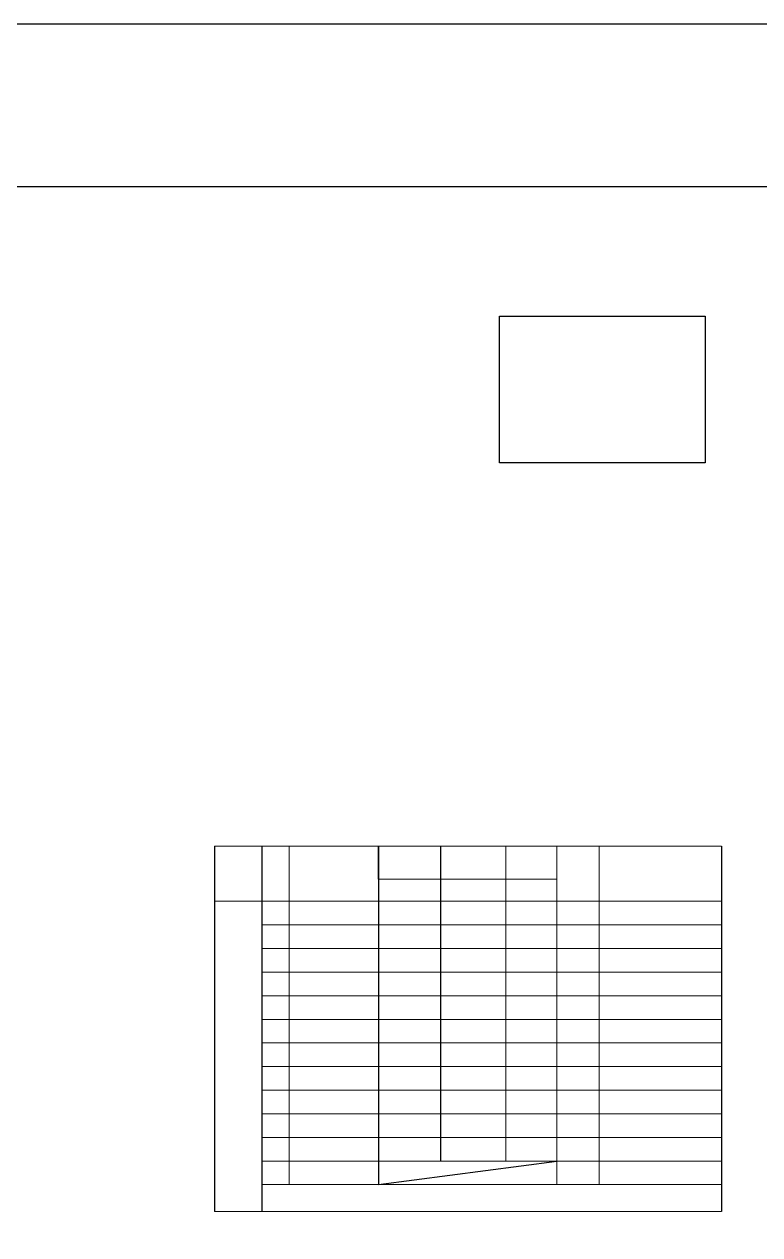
# Model space of a CAD drawing. Extents: x 102162 to 621267, y -39398 to 328893.
# Drawn here: x 398970 to 413266, y 297226 to 320757 of the extents above; entities that cross this region are included whole.
import ezdxf

# ---------------------------------------------------------------- set-up
doc = ezdxf.new("R2010")
doc.units = 0
doc.header["$LTSCALE"] = 1000
doc.header["$MEASUREMENT"] = 0
doc.layers.add('钢架', color=7, linetype='Continuous', lineweight=25)

msp = doc.modelspace()

# ---------------------------------------------------------------- linework, layer by layer
at = {"color": 1}
for p, q in [((402665.3, 304776.6), (402665.3, 297677.1)), ((403597, 297677.1), (403597, 304776.6))]:
    msp.add_line(p, q, dxfattribs=at)
for p, q in [((405856.4, 304137.8), (405856.4, 304776.6)), ((405856.4, 304776.6), (405856.4, 298200.1)), ((407064, 304776.6), (407064, 299118.2)), ((407064, 304776.6), (407064, 298659.2)), ((412520.8, 304776.6), (412520.8, 297677.1)), ((405856.4, 298200.1), (409322.1, 298659.2))]:
    msp.add_line(p, q)
for points in [[(384311.7, 317601.7), (414011.7, 317601.7), (414011.7, 320757.4), (384311.7, 320757.4)], [(384311.7, 317601.7), (414011.7, 317601.7), (414011.7, 296601.7), (384311.7, 296601.7)], [(408207.3, 315084.3), (412205.5, 315084.3), (412205.5, 312228.6), (408207.3, 312228.6)]]:
    msp.add_lwpolyline(points, close=True)
at = {"layer": '钢架', "lineweight": 13}
for p, q in [((402665.3, 304776.6), (412520.8, 304776.6)), ((404117.1, 304776.6), (404117.1, 298200.1)), ((408332.1, 304776.6), (408332.1, 301872.5)), ((409322.1, 304776.6), (409322.1, 298200.1)), ((410147.4, 304776.6), (410147.4, 298200.1)), ((405856.4, 304137.8), (409322.1, 304137.8)), ((402665.3, 303708.6), (412520.8, 303708.6)), ((403597, 303249.6), (412520.8, 303249.6)), ((403597, 302790.5), (412520.8, 302790.5)), ((403597, 302331.5), (412520.8, 302331.5)), ((403597, 302331.5), (412520.8, 302331.5)), ((403597, 301872.5), (412520.8, 301872.5)), ((408332.1, 301872.5), (408332.1, 301413.4)), ((403597, 301413.4), (412520.8, 301413.4)), ((408332.1, 301413.4), (408332.1, 298659.2)), ((403597, 300954.4), (412520.8, 300954.4)), ((403597, 300495.3), (412520.8, 300495.3)), ((403597, 300036.3), (412520.8, 300036.3)), ((403597, 299577.2), (412520.8, 299577.2)), ((403597, 299118.2), (412520.8, 299118.2)), ((403597, 299118.2), (412520.8, 299118.2)), ((403597, 299118.2), (412520.8, 299118.2)), ((403597, 299118.2), (412520.8, 299118.2)), ((403597, 298659.2), (412520.8, 298659.2)), ((403597, 298659.2), (412520.8, 298659.2)), ((403597, 298200.1), (412520.8, 298200.1)), ((402665.3, 297677.1), (412520.8, 297677.1))]:
    msp.add_line(p, q, dxfattribs=at)

doc.saveas('drawing.dxf')
